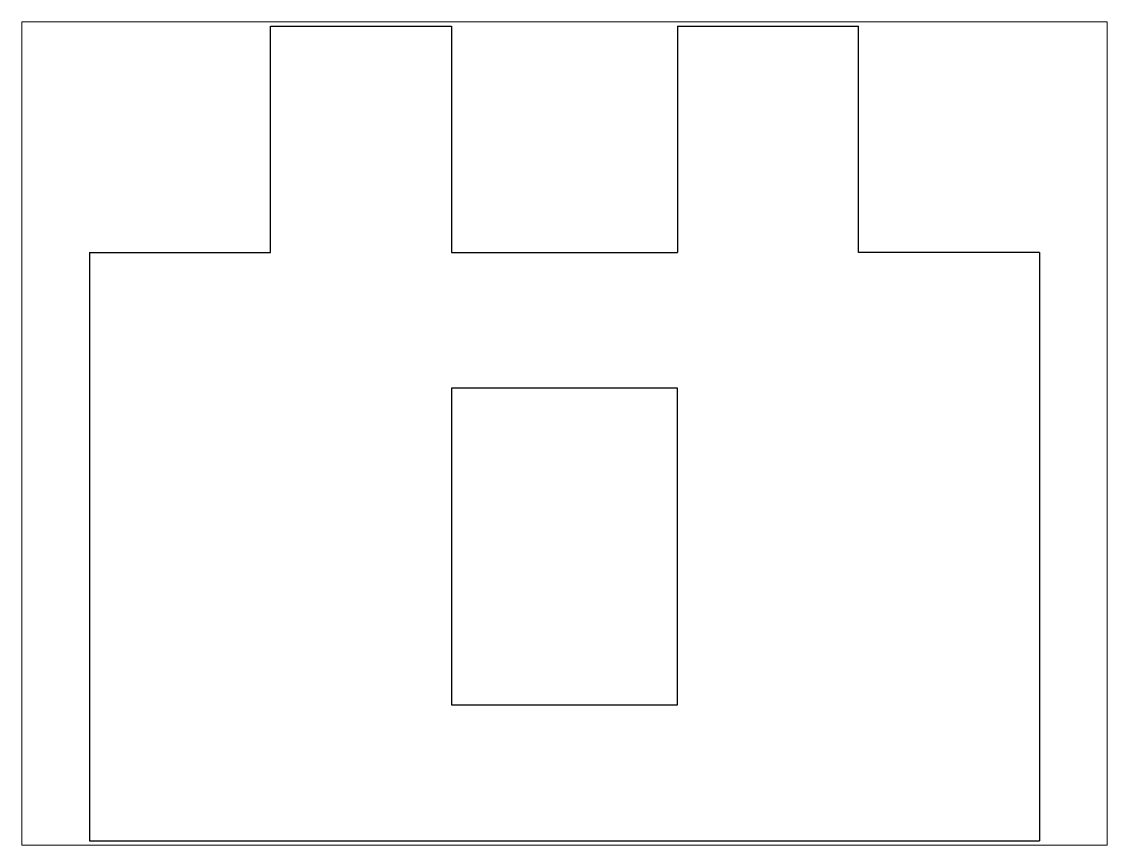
# Paper-space layout 'Layout1' of a CAD drawing. Header units: millimetres. Extents: x 26 to 231, y 20 to 176.
# The model-space entities are those that its viewports show. They can reach past a viewport. Long polylines and large blocks are cut down to what shows.
import ezdxf

# ---------------------------------------------------------------- set-up
doc = ezdxf.new("R2010")
doc.units = ezdxf.units.MM
doc.layers.add('Tallar', color=1, linetype='Continuous', lineweight=5)

msp = doc.modelspace()

# ---------------------------------------------------------------- linework, layer by layer
at = {"layer": 'Tallar', "linetype": 'Continuous', "lineweight": 25}
for p, q in [((8.464, 20.858), (12.464, 20.858)), ((8.464, 15.858), (8.464, 20.858)), ((12.464, 20.858), (12.464, 15.858)), ((17.464, 20.858), (21.464, 20.858)), ((17.464, 20.858), (17.464, 15.858)), ((21.464, 15.858), (21.464, 20.858)), ((4.464, 15.858), (8.464, 15.858)), ((4.464, 15.858), (4.464, 2.858)), ((12.464, 15.858), (17.464, 15.858)), ((25.464, 15.858), (21.464, 15.858)), ((25.464, 15.858), (25.464, 2.858)), ((12.464, 12.858), (12.464, 5.858)), ((17.464, 12.858), (12.464, 12.858)), ((17.464, 5.858), (17.464, 12.858)), ((12.464, 5.858), (17.464, 5.858)), ((4.464, 2.858), (25.464, 2.858))]:
    msp.add_line(p, q, dxfattribs=at)

psp = doc.layouts.get("Layout1")

# ---------------------------------------------------------------- viewports
at = {"layer": '0'}
psp.add_viewport(center=(128.5, 97.5), size=(205.6, 156), view_center_point=(14.964, 11.858), view_height=18.20416, dxfattribs=at)

doc.saveas('drawing.dxf')
